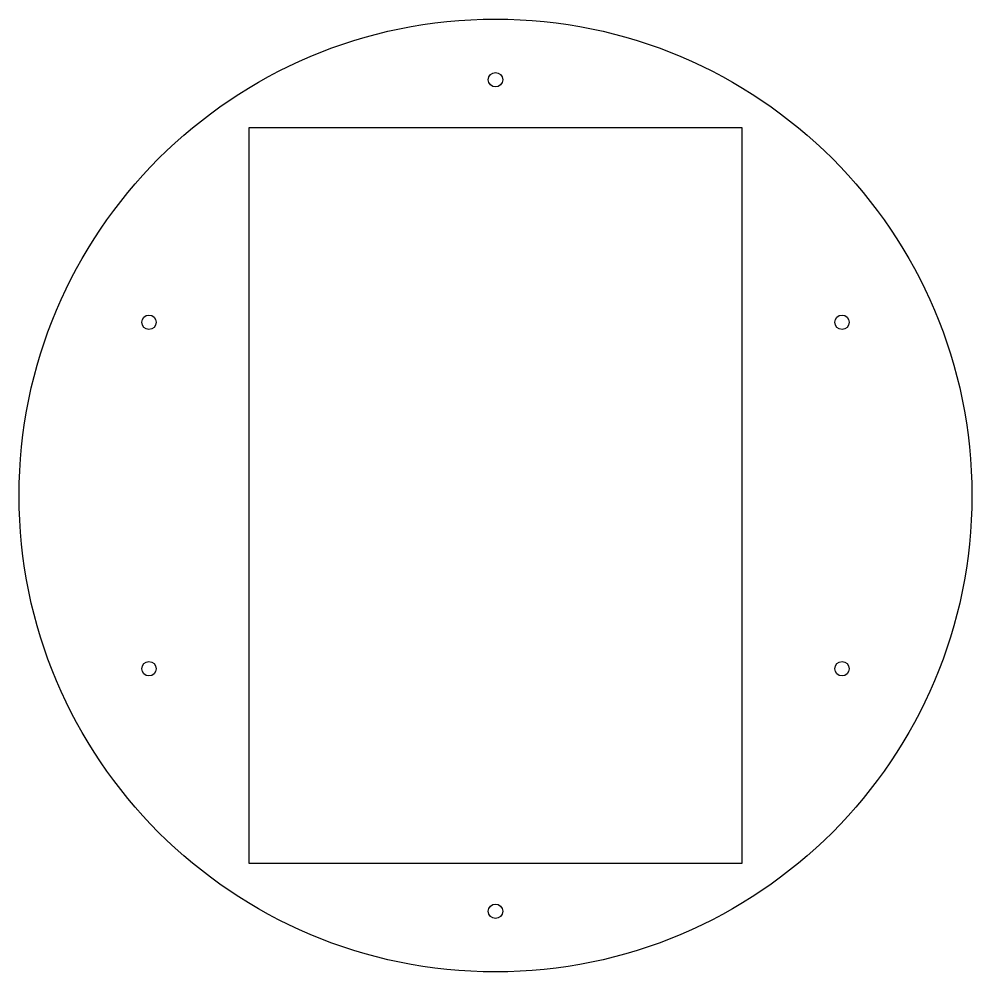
# Model space of a CAD drawing. Header units: millimetres. Extents: x -82 to 82, y -82 to 82.
import ezdxf

# ---------------------------------------------------------------- set-up
doc = ezdxf.new("R2010")
doc.units = ezdxf.units.MM

msp = doc.modelspace()

# ---------------------------------------------------------------- linework, layer by layer
msp.add_lwpolyline([(-42.65, -63.75), (-42.65, 63.75), (42.65, 63.75), (42.65, -63.75)], close=True)
for centre, radius in [((0, 0), 82.5), ((0, 72), 1.25), ((-60, 30), 1.25), ((60, 30), 1.25), ((-60, -30), 1.25), ((60, -30), 1.25), ((0, -72), 1.25)]:
    msp.add_circle(centre, radius)

doc.saveas('drawing.dxf')
